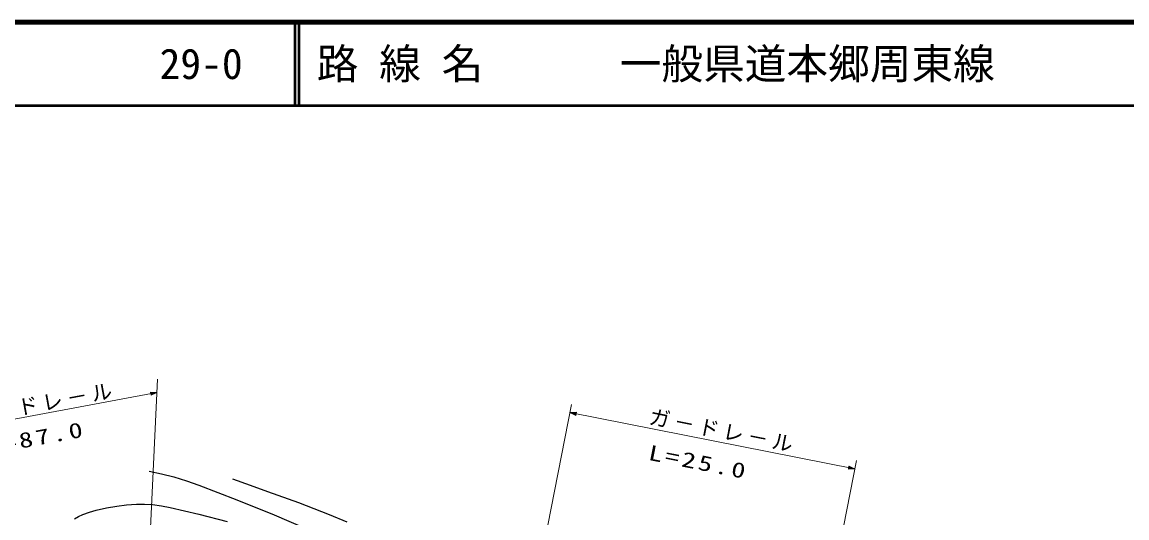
# Model space of a CAD drawing. Units: millimetres, scale not verified. Extents: x 40000 to 680000, y 20000 to 380000.
# Drawn here: x 145028 to 277586, y 320511 to 380000 of the extents above; entities that cross this region are included whole.
import ezdxf
from ezdxf.enums import TextEntityAlignment as Align

# ---------------------------------------------------------------- set-up
doc = ezdxf.new("R2010")
doc.units = ezdxf.units.MM
doc.header["$LTSCALE"] = 1000
for name, color, linetype, lineweight in [('M-BGD', 7, 'Continuous', 25), ('M-BGD-HTXT', 7, 'Continuous', 13), ('M-TTL', 2, 'Continuous', 140), ('M-TTL-LINE', 7, 'Continuous', 50)]:
    doc.layers.add(name, color=color, linetype=linetype, lineweight=lineweight)
doc.layers.add('M-TTL-TXT', color=7, linetype='Continuous')
doc.styles.add('ＭＳ ゴシック', font='')
doc.styles.get('ＭＳ ゴシック').set_extended_font_data('MS Gothic')

msp = doc.modelspace()

# ---------------------------------------------------------------- linework, layer by layer
at = {"layer": 'M-BGD'}
for points in [[(160277, 326128), (161759, 325813), (163227, 325439), (164742, 324960), (166248, 324420), (170778, 322674), (175282, 320874), (179086, 319225)], [(184047, 320018), (181922, 320895), (178233, 322302), (174514, 323657), (172418, 324413), (170312, 325169)], [(151327, 320401), (151811, 320691), (152327, 320930), (153121, 321210), (153934, 321434), (155160, 321704), (156398, 321914), (157566, 322062), (158750, 322150), (159700, 322159), (160658, 322108), (161738, 321969), (162809, 321771), (166220, 320964), (169621, 320097)]]:
    msp.add_lwpolyline(points, dxfattribs=at)
at = {"layer": 'M-BGD-HTXT'}
for p, q in [((159924, 308330), (161285, 337147)), ((130790, 329889), (161209, 335542)), ((206158, 309823), (210948, 334121)), ((210754, 333140), (244938, 326401)), ((245132, 327382), (242641, 314748))]:
    msp.add_line(p, q, dxfattribs=at)
for points in [[(161209, 335542), (160437, 335589), (160506, 335221)], [(161058, 335514), (160542, 335284), (160494, 335543)], [(160984, 335500), (160564, 335317), (160527, 335520)], [(160909, 335486), (160587, 335350), (160559, 335498)], [(160835, 335472), (160609, 335383), (160592, 335475)], [(210754, 333140), (211454, 332811), (211527, 333178)], [(210905, 333110), (211470, 333132), (211419, 332875)], [(210979, 333095), (211437, 333110), (211397, 332908)], [(211054, 333080), (211404, 333088), (211375, 332941)], [(211128, 333066), (211371, 333066), (211352, 332974)], [(244938, 326401), (244239, 326730), (244166, 326362)], [(244788, 326431), (244223, 326409), (244274, 326666)], [(244714, 326446), (244256, 326431), (244296, 326633)], [(244639, 326460), (244289, 326453), (244318, 326600)], [(244565, 326475), (244322, 326475), (244340, 326567)]]:
    msp.add_lwpolyline(points, close=True, dxfattribs=at)
for points in [[(161133, 335528), (160519, 335252), (160461, 335565), (161132, 335528)], [(160628, 335434), (160759, 335458), (160632, 335416), (160625, 335453), (160759, 335458)], [(210830, 333125), (211503, 333154), (211441, 332842), (210832, 333124)], [(211334, 333025), (211203, 333051), (211338, 333044), (211330, 333007), (211203, 333051)], [(244863, 326416), (244190, 326386), (244252, 326699), (244861, 326417)], [(244359, 326516), (244489, 326490), (244355, 326497), (244363, 326534), (244489, 326490)]]:
    msp.add_lwpolyline(points, dxfattribs=at)
at = {"layer": 'M-TTL'}
msp.add_line((680000, 380000), (40000, 380000), dxfattribs=at)
at = {"layer": 'M-TTL-LINE'}
for p, q in [((177750, 380000), (177750, 370000)), ((178250, 380000), (178250, 370000)), ((40000, 370000), (680000, 370000))]:
    msp.add_line(p, q, dxfattribs=at)

# ---------------------------------------------------------------- texts
at = {"layer": 'M-BGD-HTXT', "char_height": 1833, "attachment_point": 7, "style": 'ＭＳ ゴシック'}
for s, insert, rotation in [('\\T1.2;ガ－ドレ－ル', (138771, 331622), 10.5), ('\\T1.2;ガ－ドレ－ル', (220118, 331709), 348.8), ('\\T1.2;\\W1.35;L=87.0', (140852, 328065), 10.5), ('\\T1.2;\\W1.35;L=25.0', (220062, 327462), 348.8)]:
    msp.add_mtext(s, dxfattribs=dict(at, insert=insert, rotation=rotation))
at = {"layer": 'M-TTL-TXT', "style": 'ＭＳ ゴシック'}
for s, p in [('29-0', (161521, 375000)), ('路 線 名', (180380, 375000)), ('一般県道本郷周東線', (216734, 375000))]:
    msp.add_text(s, height=3666, dxfattribs=at).set_placement(p, align=Align.MIDDLE_LEFT)

doc.saveas('drawing.dxf')
